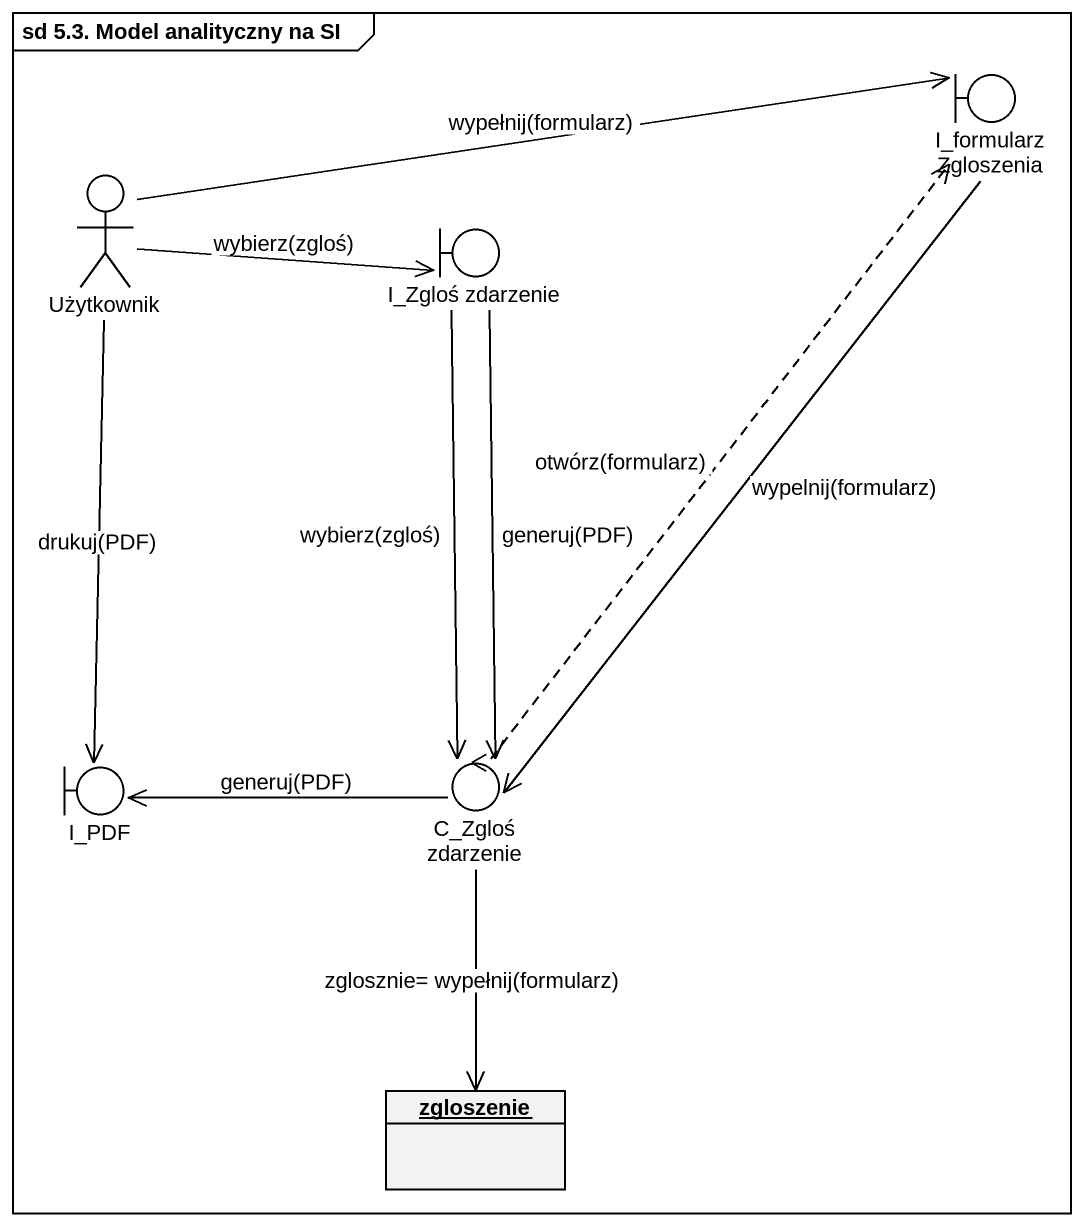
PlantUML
@startuml
mainframe sd 5.3. Model analityczny na SI
allowmixing
hide circle
hide empty members
boundary I_formularzZgloszenia
actor Użytkownik
boundary "I_Zgloś zdarzenie" as I_Zgloś_zdarzenie
boundary I_PDF
control "C_Zgloś zdarzenie" as C_Zgloś_zdarzenie
object zgloszenie
I_formularzZgloszenia --> C_Zgloś_zdarzenie : wypelnij(formularz)
Użytkownik -right-> I_formularzZgloszenia : wypełnij(formularz)
Użytkownik -right-> I_Zgloś_zdarzenie : wybierz(zgloś)
Użytkownik --> I_PDF : drukuj(PDF)
I_Zgloś_zdarzenie --> C_Zgloś_zdarzenie : wybierz(zgloś)
I_Zgloś_zdarzenie --> C_Zgloś_zdarzenie : generuj(PDF)
C_Zgloś_zdarzenie .up.> I_formularzZgloszenia : otwórz(formularz)
C_Zgloś_zdarzenie -left-> I_PDF : generuj(PDF)
C_Zgloś_zdarzenie --> zgloszenie : zglosznie= wypełnij(formularz)
@enduml
